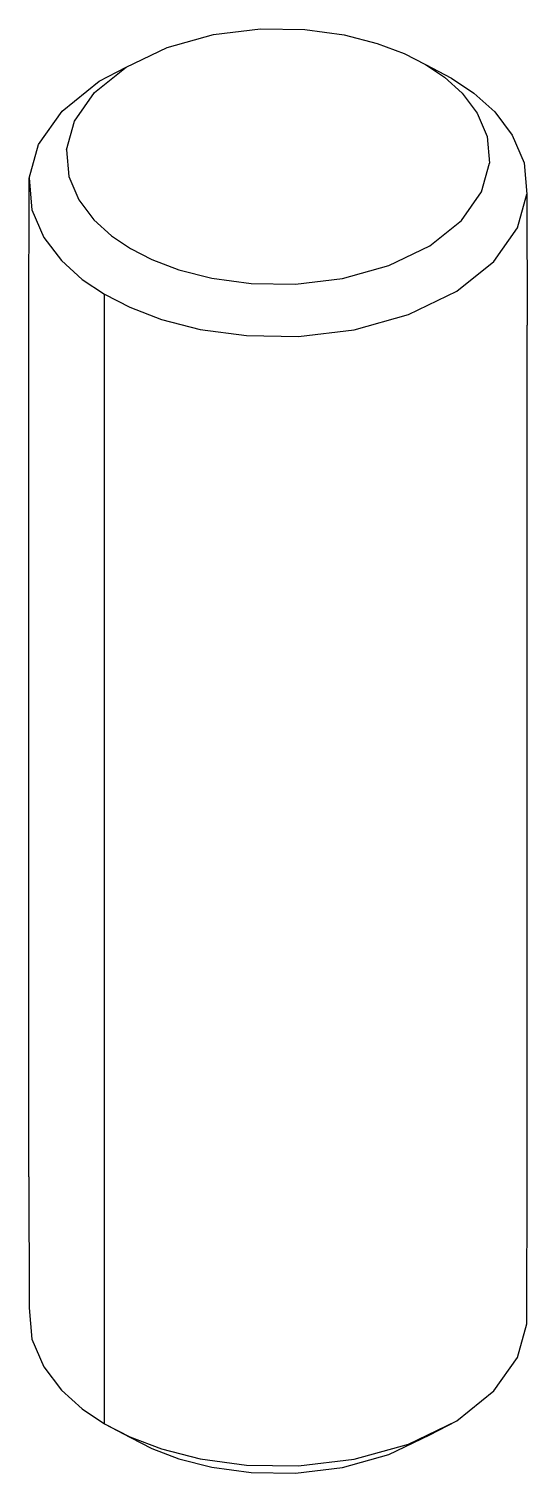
# Model space of a CAD drawing. Header units: millimetres. Extents: x 11.9 to 27.6, y 2.4 to 16.3.
# Drawn here: x 25.56 to 27.56, y 2.44 to 8.24 of the extents above.
import ezdxf

# ---------------------------------------------------------------- set-up
doc = ezdxf.new("R2010")
doc.units = ezdxf.units.MM
doc.layers.add('VISIBLE', color=7, linetype='Continuous')

msp = doc.modelspace()

# ---------------------------------------------------------------- linework, layer by layer
at = {"layer": 'VISIBLE'}
for p, q in [((26.3029, 8.2167), (26.4923, 8.2395)), ((26.4923, 8.2395), (26.6702, 8.2371)), ((26.117, 8.165), (26.3029, 8.2167)), ((26.6702, 8.2371), (26.8274, 8.2156)), ((26.8274, 8.2156), (26.96, 8.1814)), ((26.96, 8.1814), (27.0683, 8.1401)), ((25.9525, 8.0852), (26.117, 8.165)), ((27.0683, 8.1401), (27.1545, 8.0958)), ((25.8255, 7.9834), (25.9525, 8.0852)), ((25.8449, 8.029), (25.9525, 8.0852)), ((27.1545, 8.0958), (27.2302, 8.045)), ((27.1545, 8.0958), (27.259, 8.0415)), ((27.1545, 8.0958), (27.259, 8.0415)), ((25.6955, 7.9092), (25.8449, 8.029)), ((27.2302, 8.045), (27.3015, 7.9807)), ((27.259, 8.0415), (27.348, 7.9817)), ((25.7456, 7.8694), (25.8255, 7.9834)), ((27.3015, 7.9807), (27.3618, 7.9015)), ((27.348, 7.9817), (27.432, 7.9061)), ((25.6014, 7.7751), (25.6955, 7.9092)), ((27.3618, 7.9015), (27.4019, 7.807)), ((27.432, 7.9061), (27.5029, 7.8129)), ((25.7135, 7.7542), (25.7456, 7.8694)), ((25.5637, 7.6396), (25.6014, 7.7751)), ((27.4019, 7.807), (27.4111, 7.6994)), ((27.5029, 7.8129), (27.55, 7.7017)), ((25.7135, 7.7542), (25.7227, 7.6466)), ((27.379, 7.5843), (27.4111, 7.6994)), ((27.55, 7.7017), (27.5608, 7.5752)), ((25.5624, 7.0314), (25.5637, 7.6396)), ((25.5637, 7.6396), (25.5745, 7.5131)), ((25.7227, 7.6466), (25.7628, 7.5522)), ((25.7628, 7.5522), (25.823, 7.4729)), ((27.299, 7.4703), (27.379, 7.5843)), ((27.5231, 7.4397), (27.5608, 7.5752)), ((27.5608, 7.5752), (27.5622, 7.049)), ((25.5745, 7.5131), (25.6217, 7.4019)), ((25.823, 7.4729), (25.8944, 7.4087)), ((27.172, 7.3684), (27.299, 7.4703)), ((27.429, 7.3056), (27.5231, 7.4397)), ((25.6217, 7.4019), (25.6926, 7.3087)), ((25.8944, 7.4087), (25.9701, 7.3578)), ((27.0075, 7.2886), (27.172, 7.3684)), ((25.9701, 7.3578), (26.0562, 7.3135)), ((26.0562, 7.3135), (26.1645, 7.2722)), ((25.6926, 7.3087), (25.7765, 7.2331)), ((26.1645, 7.2722), (26.2971, 7.2381)), ((26.8216, 7.2369), (27.0075, 7.2886)), ((27.2796, 7.1858), (27.429, 7.3056)), ((25.7765, 7.2331), (25.8656, 7.1733)), ((26.2971, 7.2381), (26.4544, 7.2166)), ((26.4544, 7.2166), (26.6323, 7.2142)), ((26.6323, 7.2142), (26.8216, 7.2369)), ((25.8656, 2.6356), (25.8656, 7.1733)), ((25.8656, 7.1733), (25.9669, 7.1212)), ((27.0861, 7.0919), (27.2796, 7.1858)), ((25.9669, 7.1212), (26.0943, 7.0726)), ((26.8674, 7.0311), (27.0861, 7.0919)), ((25.5624, 3.6281), (25.5624, 7.0314)), ((26.0943, 7.0726), (26.2504, 7.0324)), ((26.2504, 7.0324), (26.4353, 7.0071)), ((26.6446, 7.0043), (26.8674, 7.0311)), ((27.5622, 3.6458), (27.5622, 7.049)), ((26.4353, 7.0071), (26.6446, 7.0043)), ((25.5624, 3.6281), (25.5637, 3.1019)), ((27.5608, 3.0375), (27.5622, 3.6458)), ((25.5637, 3.1019), (25.5745, 2.9754)), ((27.5231, 2.902), (27.5608, 3.0375)), ((25.5745, 2.9754), (25.6217, 2.8643)), ((27.429, 2.7679), (27.5231, 2.902)), ((25.6217, 2.8643), (25.6926, 2.771)), ((25.6926, 2.771), (25.7765, 2.6954)), ((27.2796, 2.6481), (27.429, 2.7679)), ((25.7765, 2.6954), (25.8656, 2.6356)), ((25.8656, 2.6356), (25.9701, 2.5813)), ((25.8656, 2.6356), (25.9669, 2.5835)), ((27.0861, 2.5542), (27.2796, 2.6481)), ((27.172, 2.5919), (27.2796, 2.6481)), ((25.9669, 2.5835), (26.0943, 2.5349)), ((25.9701, 2.5813), (26.0562, 2.537)), ((26.8674, 2.4934), (27.0861, 2.5542)), ((27.0075, 2.5121), (27.172, 2.5919)), ((26.0562, 2.537), (26.1645, 2.4957)), ((26.0943, 2.5349), (26.2504, 2.4947)), ((26.1645, 2.4957), (26.2971, 2.4616)), ((26.8216, 2.4604), (27.0075, 2.5121)), ((26.2504, 2.4947), (26.4353, 2.4694)), ((26.2971, 2.4616), (26.4544, 2.4401)), ((26.4353, 2.4694), (26.6446, 2.4666)), ((26.4544, 2.4401), (26.6323, 2.4377)), ((26.6323, 2.4377), (26.8216, 2.4604)), ((26.6446, 2.4666), (26.8674, 2.4934))]:
    msp.add_line(p, q, dxfattribs=at)

doc.saveas('drawing.dxf')
